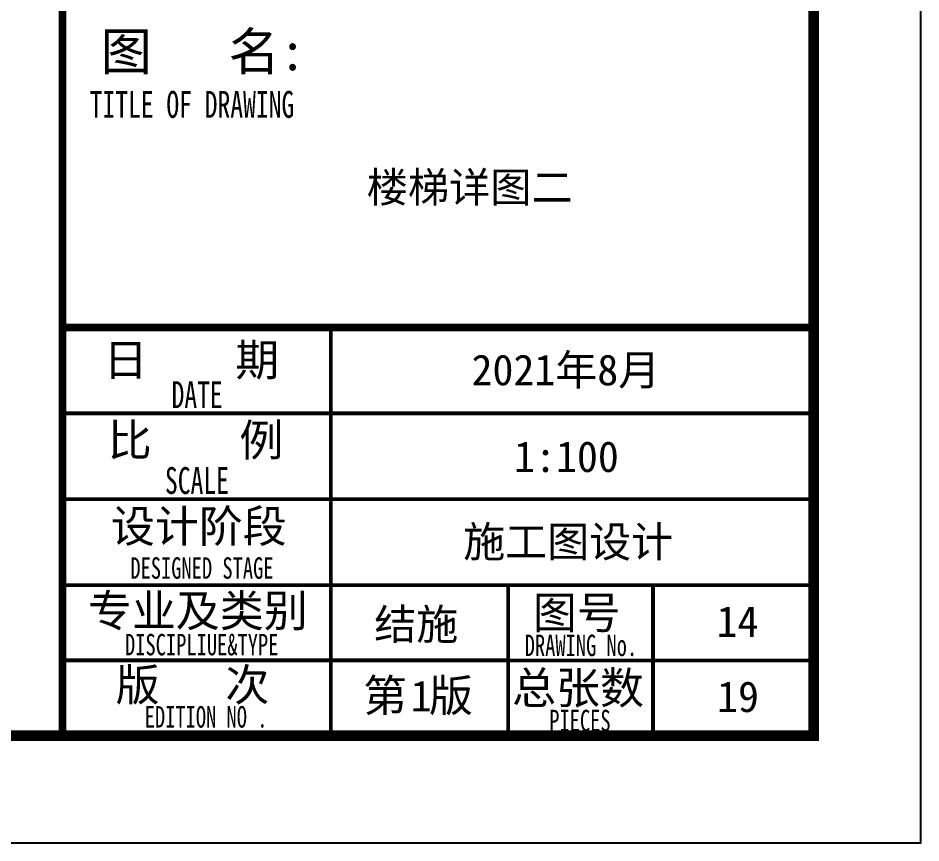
# Model space of a CAD drawing. Extents: x 169490 to 7584583, y -2399407 to 1374371.
# Drawn here: x 631624 to 635828, y 467283 to 471123 of the extents above; entities that cross this region are included whole.
import ezdxf

# ---------------------------------------------------------------- set-up
doc = ezdxf.new("R2010")
doc.units = 0
doc.header["$LTSCALE"] = 100
doc.layers.get('0').update_dxf_attribs({"linetype": 'CONTINUOUS'})
doc.layers.add('可改文字', color=6, linetype='CONTINUOUS', lineweight=18)
doc.layers.add('图签', color=147, linetype='CONTINUOUS', lineweight=18)
doc.layers.add('图框', color=140, linetype='CONTINUOUS')
doc.layers.add('图签文字', color=147, linetype='CONTINUOUS')
doc.styles.add('宋体', font='')
doc.styles.add('建筑图签-1', font='simhei.ttf', dxfattribs={"width": 0.7})
doc.styles.get('宋体').set_extended_font_data('SimSun')

# ---------------------------------------------------------------- blocks, each defined once
blk = doc.blocks.new('tq123')
at = {"layer": '图框'}
for points, const_width in [([(-6995.1, 0), (-6995.1, 57400)], 70), ([(-6995.1, 3800.3), (4.9, 3800.3)], 70), ([(-4495.1, 1400.3), (-4495.1, 3800.3)], 35), ([(-6995.1, 3000.3), (4.9, 3000.3)], 35), ([(-6995.1, 2200.3), (4.9, 2200.3)], 35), ([(-6995.1, 1400.3), (4.9, 1400.3)], 35), ([(-6995.1, 1400.3), (-495.1, 1400.3)], 35), ([(-4495.1, 0.3), (-4495.1, 1400.3)], 35), ([(-2845.1, 0.3), (-2845.1, 1400.3)], 35), ([(-2845.1, 0.3), (-2845.1, 1400.3)], 35), ([(-2845.1, 0.3), (-2845.1, 1400.3)], 35), ([(-1495.1, 0), (-1495.1, 1400)], 35), ([(-6995.1, 700.3), (-2845.1, 700.3)], 35), ([(-2845.1, 700), (4.9, 700)], 35)]:
    blk.add_lwpolyline(points, dxfattribs=dict(at, const_width=const_width))
at = {"layer": '图框', "style": '建筑图签-1', "width": 0.7}
for s, height, p in [('TITLE OF DRAWING', 250, (-6741.1, 5752.5)), ('DATE', 250, (-5978.6, 3049.2)), ('SCALE', 250, (-6039.9, 2250)), ('DESIGNED STAGE', 200, (-6362.5, 1459.9)), ('DISCIPLIUE&TYPE', 200, (-6412.2, 747.1)), ('DRAWING No.', 200, (-2690, 739.9)), ('EDITION NO .', 200, (-6228.6, 74.1)), ('PIECES', 200, (-2461.3, 39.9))]:
    blk.add_text(s, height=height, dxfattribs=at).set_placement(p)
at = {"layer": '图签', "color": 2, "style": '宋体'}
for s, height, p in [('2021年8月', 286.68, (-3185.1, 3261.7)), ('1:100', 286.68, (-2788.7, 2454.1)), ('施工图设计', 286.68, (-3262.7, 1661.7)), ('结施', 286.68, (-4090.8, 892.8)), ('1', 286.7, (-3751.7, 225.1)), ('19', 286.68, (-898.5, 219))]:
    blk.add_text(s, height=height, dxfattribs=at).set_placement(p)
at = {"layer": '图签文字', "color": 7, "style": '建筑图签-1'}
for s, height, p in [('图   名:', 350, (-6639.8, 6195.2)), ('日    期', 300, (-6611.2, 3348.8)), ('比    例', 300, (-6572.8, 2601.6)), ('设计阶段', 300, (-6543.2, 1799.7)), ('专业及类别', 300, (-6757.1, 1013.1)), ('图号', 300, (-2614.2, 994.4)), ('版   次 ', 300, (-6499.1, 323)), ('总张数', 300, (-2807.3, 294.4)), ('第 版', 300, (-4194.3, 223.4))]:
    blk.add_text(s, height=height, dxfattribs=at).set_placement(p)

msp = doc.modelspace()

# ---------------------------------------------------------------- linework, layer by layer
at = {"layer": '图框'}
msp.add_lwpolyline([(593777.8, 467282.6), (635827.8, 467282.6), (635827.8, 496982.6), (593777.8, 496982.6)], close=True, dxfattribs=at)
at = {"layer": '图框', "const_width": 50}
msp.add_lwpolyline([(595027.8, 467782.6), (635327.8, 467782.6), (635327.8, 496482.6), (595027.8, 496482.6)], close=True, dxfattribs=at)

# ---------------------------------------------------------------- block references
at = {"xscale": 0.5, "yscale": 0.5, "zscale": 0.5}
msp.add_blockref('tq123', (635327.8, 467782.6), dxfattribs=at)

# ---------------------------------------------------------------- texts
at = {"layer": '可改文字', "color": 3, "style": '宋体'}
msp.add_text('楼梯详图二', height=140.64, dxfattribs=at).set_placement((633247.1, 470264.9))
at = {"layer": '图签', "color": 3, "style": '宋体'}
msp.add_text('14', height=143.34, dxfattribs=at).set_placement((634876.1, 468242.1))

doc.saveas('drawing.dxf')
